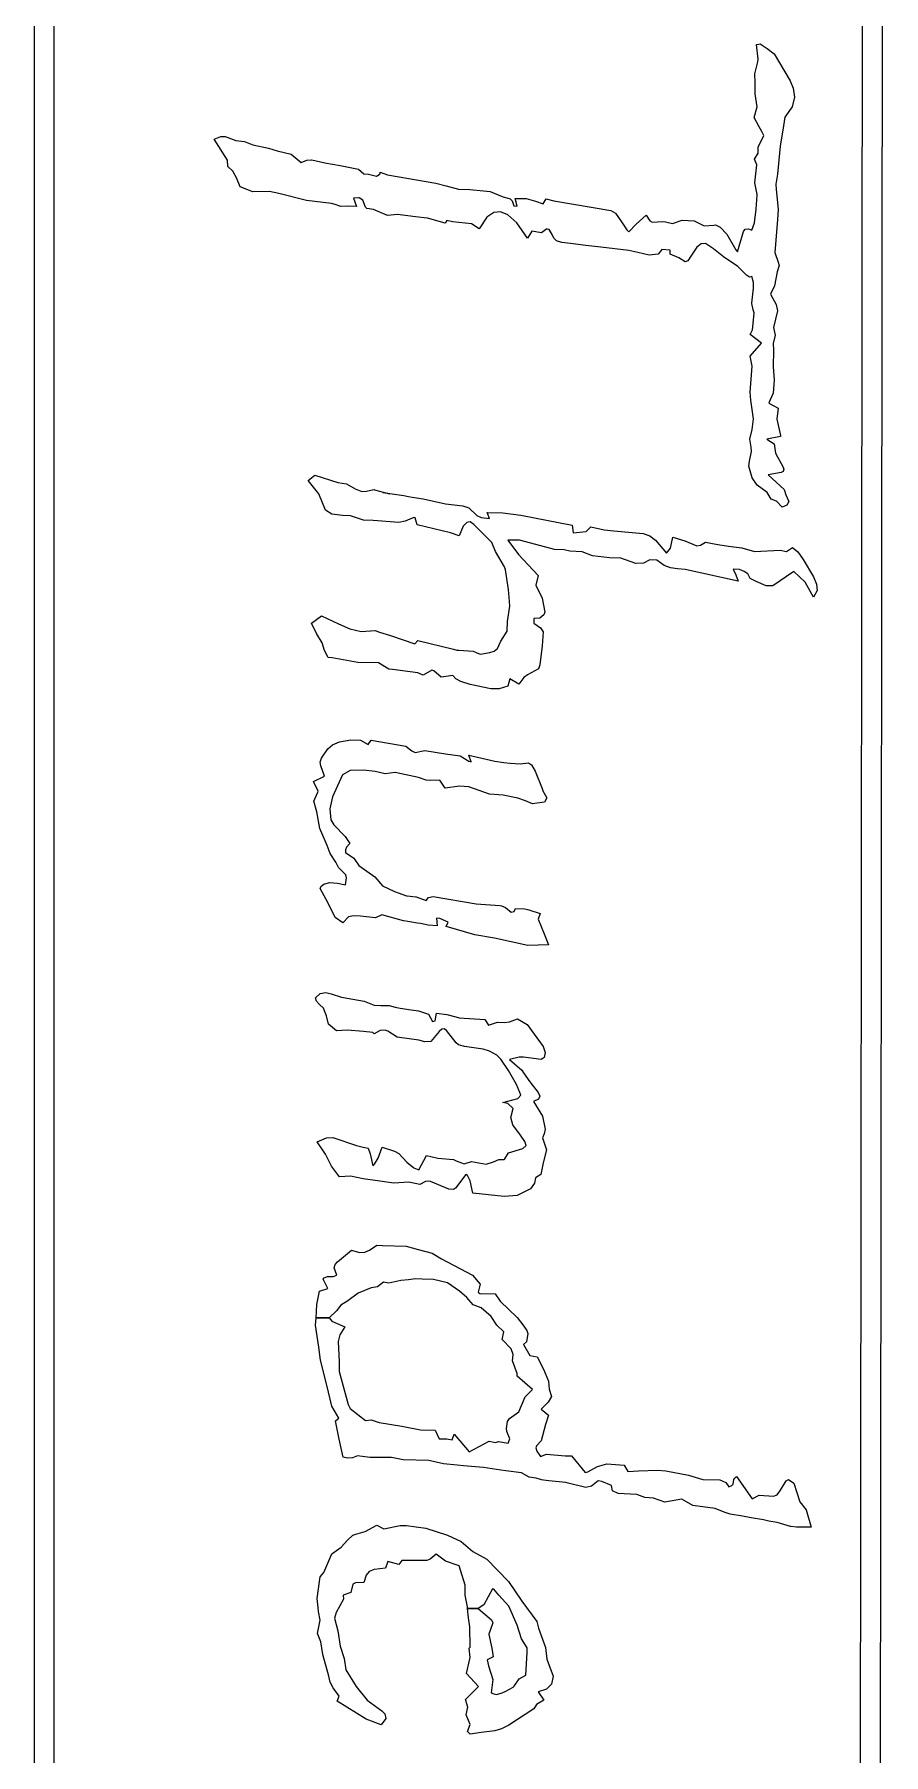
# Model space of a CAD drawing. Extents: x -28 to 34.6, y -6.7 to 48.3.
# Drawn here: x -14.02 to -9.72, y 32.82 to 41.53 of the extents above; entities that cross this region are included whole.
import ezdxf

# ---------------------------------------------------------------- set-up
doc = ezdxf.new("R2010")
doc.units = 0
doc.layers.add('BLACK', color=7, linetype='CONTINUOUS')

msp = doc.modelspace()

# ---------------------------------------------------------------- linework, layer by layer
at = {"layer": 'BLACK', "linetype": 'CONTINUOUS'}
for p, q in [((-9.715668, 48.241502), (-9.749238, 19.043125)), ((-9.816427, 48.017022), (-9.849703, 19.074798)), ((-14.01547, 31.44826), (-14.01547, 41.81826)), ((-13.91497, 31.549882), (-13.91497, 41.580402)), ((-10.358507, 41.481433), (-10.347626, 41.483191)), ((-10.350313, 41.406475), (-10.358507, 41.481433)), ((-10.347626, 41.483191), (-10.340641, 41.48495)), ((-10.340641, 41.48495), (-10.305446, 41.461319)), ((-10.367508, 41.332506), (-10.351656, 41.393505)), ((-10.351656, 41.393505), (-10.350313, 41.406475)), ((-10.305446, 41.461319), (-10.269444, 41.434831)), ((-10.269444, 41.434831), (-10.189113, 41.297884)), ((-10.365896, 41.288872), (-10.367508, 41.332506)), ((-10.189113, 41.297884), (-10.173226, 41.261176)), ((-10.365896, 41.230949), (-10.365896, 41.288872)), ((-10.356627, 41.165883), (-10.365896, 41.230949)), ((-10.167485, 41.214573), (-10.178723, 41.166544)), ((-10.173226, 41.261176), (-10.167485, 41.214573)), ((-10.370866, 41.111368), (-10.356627, 41.165883)), ((-10.178723, 41.166544), (-10.215711, 41.114226)), ((-10.345343, 41.065096), (-10.370866, 41.111368)), ((-10.332984, 41.040257), (-10.345343, 41.065096)), ((-10.322775, 41.020363), (-10.332984, 41.040257)), ((-10.223099, 41.069603), (-10.239622, 40.966618)), ((-10.215711, 41.114226), (-10.223099, 41.069603)), ((-13.106032, 41.002118), (-13.07236, 41.015047)), ((-13.038328, 40.896276), (-13.106032, 41.002118)), ((-13.07236, 41.015047), (-13.050149, 41.016187)), ((-13.050149, 41.016187), (-12.99561, 40.996073)), ((-12.99561, 40.996073), (-12.95222, 40.989918)), ((-12.95222, 40.989918), (-12.90977, 40.974201)), ((-12.90977, 40.974201), (-12.830379, 40.955956)), ((-12.830379, 40.955956), (-12.785512, 40.943427)), ((-10.350313, 40.962221), (-10.322775, 41.020363)), ((-10.350313, 40.933755), (-10.350313, 40.962221)), ((-10.239622, 40.966618), (-10.25319, 40.824725)), ((-13.035775, 40.863633), (-13.038328, 40.896276)), ((-13.010789, 40.840772), (-13.035775, 40.863633)), ((-12.785512, 40.943427), (-12.715121, 40.926501)), ((-12.715121, 40.926501), (-12.665418, 40.883636)), ((-12.665418, 40.883636), (-12.635841, 40.89617)), ((-12.635841, 40.89617), (-12.612759, 40.897265)), ((-12.612759, 40.897265), (-12.611147, 40.896935)), ((-12.611147, 40.896935), (-12.545189, 40.882097)), ((-12.545189, 40.882097), (-12.466873, 40.868798)), ((-12.466873, 40.868798), (-12.374182, 40.849454)), ((-10.369657, 40.900452), (-10.350313, 40.931447)), ((-10.358104, 40.872645), (-10.369657, 40.900452)), ((-10.367508, 40.78153), (-10.358104, 40.872645)), ((-10.350313, 40.931447), (-10.350313, 40.933755)), ((-12.992117, 40.80615), (-13.010789, 40.840772)), ((-12.973444, 40.759878), (-12.992117, 40.80615)), ((-12.374182, 40.849454), (-12.347181, 40.826923)), ((-12.347181, 40.826923), (-12.32421, 40.824065)), ((-12.32421, 40.824065), (-12.28391, 40.813954)), ((-12.28391, 40.813954), (-12.264835, 40.827033)), ((-12.264835, 40.827033), (-12.264835, 40.835716)), ((-12.264835, 40.835716), (-12.227625, 40.820878)), ((-12.227625, 40.820878), (-11.983406, 40.779332)), ((-11.983406, 40.779332), (-11.931285, 40.765594)), ((-10.356627, 40.722069), (-10.367508, 40.78153)), ((-10.25319, 40.824725), (-10.260981, 40.774386)), ((-12.908964, 40.736028), (-12.973444, 40.759878)), ((-12.824872, 40.737237), (-12.908964, 40.736028)), ((-12.777317, 40.726906), (-12.824872, 40.737237)), ((-12.638282, 40.691075), (-12.777317, 40.726906)), ((-12.510934, 40.675468), (-12.638282, 40.691075)), ((-12.372033, 40.704704), (-12.399303, 40.703385)), ((-12.399303, 40.703385), (-12.385332, 40.66041)), ((-12.371093, 40.704594), (-12.372033, 40.704704)), ((-12.351862, 40.69291), (-12.371093, 40.704594)), ((-12.338181, 40.657223), (-12.351862, 40.69291)), ((-11.931285, 40.765594), (-11.867342, 40.748777)), ((-11.867342, 40.748777), (-11.810922, 40.746469)), ((-11.810922, 40.746469), (-11.741606, 40.740754)), ((-11.741606, 40.740754), (-11.708022, 40.737347)), ((-11.708022, 40.737347), (-11.647304, 40.711408)), ((-11.647304, 40.711408), (-11.607272, 40.700637)), ((-11.607272, 40.700637), (-11.596887, 40.690568)), ((-11.596887, 40.690568), (-11.588062, 40.665246)), ((-11.57033, 40.662169), (-11.58054, 40.701297)), ((-11.58054, 40.701297), (-11.524791, 40.701297)), ((-11.524791, 40.701297), (-11.477372, 40.687228)), ((-11.439355, 40.675358), (-11.423772, 40.700088)), ((-11.423772, 40.700088), (-11.384816, 40.689646)), ((-11.384816, 40.689646), (-11.096402, 40.640517)), ((-10.361194, 40.64832), (-10.356627, 40.718552)), ((-10.356627, 40.718552), (-10.356627, 40.722069)), ((-10.260981, 40.774386), (-10.260981, 40.773287)), ((-10.260981, 40.773287), (-10.259369, 40.748118)), ((-10.259369, 40.748118), (-10.2501, 40.646452)), ((-12.492127, 40.671072), (-12.510934, 40.675468)), ((-12.46432, 40.661509), (-12.492127, 40.671072)), ((-12.43114, 40.663268), (-12.46432, 40.661509)), ((-12.385332, 40.66041), (-12.43114, 40.663268)), ((-12.332002, 40.650958), (-12.338181, 40.657223)), ((-12.29909, 40.646672), (-12.332002, 40.650958)), ((-12.226953, 40.616117), (-12.29909, 40.646672)), ((-12.176712, 40.619854), (-12.226953, 40.616117)), ((-12.085365, 40.607874), (-12.176712, 40.619854)), ((-12.026796, 40.601389), (-12.085365, 40.607874)), ((-12.025453, 40.601279), (-12.026796, 40.601389)), ((-11.935315, 40.577099), (-12.025453, 40.601279)), ((-11.724207, 40.606343), (-11.763233, 40.548083)), ((-11.689451, 40.630393), (-11.724207, 40.606343)), ((-11.655901, 40.633483), (-11.689451, 40.630393)), ((-11.618454, 40.618484), (-11.655901, 40.633483)), ((-11.573505, 40.579015), (-11.618454, 40.618484)), ((-11.588062, 40.665246), (-11.57033, 40.662169)), ((-11.477372, 40.687228), (-11.439355, 40.675358)), ((-11.096402, 40.640517), (-11.072388, 40.627345)), ((-11.072388, 40.627345), (-11.042399, 40.584133)), ((-10.96865, 40.571933), (-10.91841, 40.616447)), ((-10.91841, 40.616447), (-10.899161, 40.588194)), ((-10.369497, 40.577512), (-10.361194, 40.64832)), ((-10.2501, 40.646452), (-10.25319, 40.595014)), ((-11.927658, 40.589409), (-11.935315, 40.577099)), ((-11.899313, 40.583584), (-11.927658, 40.589409)), ((-11.867208, 40.579297), (-11.899313, 40.583584)), ((-11.801518, 40.573033), (-11.867208, 40.579297)), ((-11.763233, 40.548083), (-11.801518, 40.573033)), ((-11.518209, 40.501152), (-11.573505, 40.579015)), ((-11.496313, 40.535444), (-11.518209, 40.501152)), ((-11.447684, 40.52709), (-11.496313, 40.535444)), ((-11.420817, 40.548633), (-11.447684, 40.52709)), ((-11.418399, 40.546215), (-11.420817, 40.548633)), ((-11.409533, 40.544676), (-11.418399, 40.546215)), ((-11.39301, 40.519836), (-11.409533, 40.544676)), ((-11.385084, 40.500712), (-11.39301, 40.519836)), ((-11.042399, 40.584133), (-11.015848, 40.542021)), ((-11.015848, 40.542021), (-11.00492, 40.533465)), ((-11.00492, 40.533465), (-10.96865, 40.571933)), ((-10.899161, 40.588194), (-10.887513, 40.580946)), ((-10.887513, 40.580946), (-10.833376, 40.584793)), ((-10.833376, 40.584793), (-10.819809, 40.583914)), ((-10.819809, 40.583914), (-10.783942, 40.57556)), ((-10.783942, 40.57556), (-10.735534, 40.591063)), ((-10.735534, 40.591063), (-10.674191, 40.589079)), ((-10.674191, 40.589079), (-10.624085, 40.562811)), ((-10.624085, 40.562811), (-10.575053, 40.567317)), ((-10.575053, 40.567317), (-10.566724, 40.568526)), ((-10.566724, 40.568526), (-10.542884, 40.556514)), ((-10.542884, 40.556514), (-10.509787, 40.520357)), ((-10.509787, 40.520357), (-10.463556, 40.44224)), ((-10.454824, 40.431579), (-10.425271, 40.534784)), ((-10.425271, 40.534784), (-10.417027, 40.5459)), ((-10.417027, 40.5459), (-10.399076, 40.547204)), ((-10.399076, 40.547204), (-10.383359, 40.540939)), ((-10.383359, 40.540939), (-10.369497, 40.577512)), ((-10.25319, 40.595014), (-10.265683, 40.428502)), ((-11.371972, 40.487251), (-11.385084, 40.500712)), ((-11.344784, 40.478291), (-11.371972, 40.487251)), ((-11.300723, 40.473235), (-11.344784, 40.478291)), ((-11.222809, 40.463563), (-11.300723, 40.473235)), ((-11.147448, 40.45444), (-11.222809, 40.463563)), ((-11.005055, 40.438613), (-11.147448, 40.45444)), ((-10.960456, 40.428722), (-11.005055, 40.438613)), ((-10.902961, 40.414104), (-10.960456, 40.428722)), ((-10.838212, 40.443889), (-10.857019, 40.419269)), ((-10.796569, 40.439053), (-10.838212, 40.443889)), ((-10.796569, 40.419269), (-10.796569, 40.439053)), ((-10.661506, 40.454879), (-10.68749, 40.413994)), ((-10.638818, 40.471533), (-10.661506, 40.454879)), ((-10.617368, 40.473784), (-10.638818, 40.471533)), ((-10.577471, 40.447076), (-10.617368, 40.473784)), ((-10.525887, 40.40674), (-10.577471, 40.447076)), ((-10.463556, 40.44224), (-10.454824, 40.431579)), ((-10.265683, 40.428502), (-10.248891, 40.379153)), ((-10.857019, 40.419269), (-10.902961, 40.414104)), ((-10.753045, 40.401024), (-10.796569, 40.419269)), ((-10.720939, 40.380691), (-10.753045, 40.401024)), ((-10.707515, 40.385172), (-10.720939, 40.380691)), ((-10.68749, 40.413994), (-10.707515, 40.385172)), ((-10.453078, 40.35772), (-10.525887, 40.40674)), ((-10.409358, 40.312628), (-10.453078, 40.35772)), ((-10.244189, 40.361567), (-10.254802, 40.330353)), ((-10.248891, 40.379153), (-10.244189, 40.361567)), ((-10.394777, 40.303535), (-10.409358, 40.312628)), ((-10.382016, 40.307052), (-10.394777, 40.303535)), ((-10.373687, 40.276277), (-10.382016, 40.307052)), ((-10.375165, 40.248141), (-10.373687, 40.276277)), ((-10.267429, 40.259681), (-10.28852, 40.216707)), ((-10.254802, 40.330353), (-10.267429, 40.259681)), ((-10.382956, 40.170874), (-10.375165, 40.248141)), ((-10.382956, 40.169665), (-10.382956, 40.170874)), ((-10.376642, 40.137462), (-10.382956, 40.169665)), ((-10.28852, 40.216707), (-10.260414, 40.165134)), ((-10.260414, 40.165134), (-10.25319, 40.133395)), ((-10.376777, 40.067889), (-10.370597, 40.122624)), ((-10.370597, 40.122624), (-10.376642, 40.137462)), ((-10.25319, 40.133395), (-10.273205, 40.048985)), ((-10.391553, 40.012605), (-10.379866, 40.036345)), ((-10.334596, 39.968312), (-10.391553, 40.012605)), ((-10.379866, 40.036345), (-10.376777, 40.067889)), ((-10.263936, 40.008868), (-10.274952, 39.967652)), ((-10.273205, 40.048985), (-10.263936, 40.008868)), ((-10.391016, 39.902476), (-10.334596, 39.968312)), ((-10.274952, 39.967652), (-10.27334, 39.93358)), ((-10.27334, 39.93358), (-10.274952, 39.84862)), ((-10.381478, 39.852797), (-10.391016, 39.902476)), ((-10.390747, 39.721236), (-10.381478, 39.852797)), ((-10.274952, 39.84862), (-10.27025, 39.782785)), ((-10.271862, 39.760034), (-10.27522, 39.714971)), ((-10.27025, 39.782785), (-10.271862, 39.760034)), ((-10.387658, 39.67936), (-10.390747, 39.721236)), ((-10.373687, 39.585827), (-10.387658, 39.67936)), ((-10.27522, 39.714971), (-10.296311, 39.66738)), ((-10.296311, 39.66738), (-10.293087, 39.662544)), ((-10.293087, 39.662544), (-10.249831, 39.639133)), ((-10.381344, 39.531532), (-10.373687, 39.585827)), ((-10.249831, 39.639133), (-10.256279, 39.583409)), ((-10.256279, 39.583409), (-10.238144, 39.500977)), ((-10.392225, 39.482073), (-10.381344, 39.531532)), ((-10.386046, 39.442066), (-10.392225, 39.482073)), ((-10.238144, 39.495702), (-10.30652, 39.482513)), ((-10.30652, 39.482513), (-10.269175, 39.459212)), ((-10.238144, 39.500977), (-10.238144, 39.495702)), ((-10.39518, 39.371394), (-10.384568, 39.419425)), ((-10.384568, 39.419425), (-10.386046, 39.442066)), ((-10.269175, 39.459212), (-10.262459, 39.410962)), ((-10.262459, 39.410962), (-10.223502, 39.34084)), ((-12.629819, 39.273685), (-12.595027, 39.299624)), ((-12.595027, 39.299624), (-12.479097, 39.263024)), ((-10.39827, 39.345895), (-10.39518, 39.371394)), ((-10.381075, 39.286215), (-10.39827, 39.345895)), ((-10.23398, 39.314242), (-10.30061, 39.301822)), ((-10.30061, 39.301822), (-10.218935, 39.228292)), ((-10.223754, 39.3194), (-10.23398, 39.314242)), ((-10.220144, 39.330288), (-10.223754, 39.3194)), ((-10.223502, 39.34084), (-10.220144, 39.330288)), ((-12.575414, 39.205541), (-12.629819, 39.273685)), ((-12.479097, 39.263024), (-12.435707, 39.25555)), ((-12.435707, 39.25555), (-12.391646, 39.23104)), ((-12.391646, 39.23104), (-12.356988, 39.216862)), ((-12.356988, 39.216862), (-12.335091, 39.21862)), ((-12.335091, 39.21862), (-12.295194, 39.226864)), ((-12.295194, 39.226864), (-12.293448, 39.226644)), ((-12.293448, 39.226644), (-12.217281, 39.206421)), ((-12.217281, 39.206421), (-12.250596, 39.212136)), ((-12.250596, 39.212136), (-12.145412, 39.197738)), ((-10.355283, 39.249835), (-10.381075, 39.286215)), ((-10.305446, 39.212466), (-10.355283, 39.249835)), ((-10.284087, 39.178613), (-10.305446, 39.212466)), ((-10.218935, 39.228292), (-10.211143, 39.199936)), ((-12.54089, 39.12245), (-12.575414, 39.205541)), ((-12.508919, 39.103326), (-12.54089, 39.12245)), ((-12.145412, 39.197738), (-12.120829, 39.192462)), ((-12.120829, 39.192462), (-12.103232, 39.188395)), ((-12.103232, 39.188395), (-12.046946, 39.181031)), ((-12.046946, 39.181031), (-11.933568, 39.155752)), ((-11.933568, 39.155752), (-11.84558, 39.144542)), ((-11.84558, 39.144542), (-11.816295, 39.13454)), ((-11.816295, 39.13454), (-11.775189, 39.095412)), ((-10.25722, 39.169051), (-10.284087, 39.178613)), ((-10.229144, 39.138167), (-10.25722, 39.169051)), ((-10.205892, 39.14802), (-10.229144, 39.138167)), ((-10.211143, 39.199936), (-10.195964, 39.166853)), ((-10.195964, 39.166853), (-10.205892, 39.14802)), ((-12.481784, 39.099809), (-12.508919, 39.103326)), ((-12.455992, 39.095522), (-12.481784, 39.099809)), ((-12.415692, 39.094643), (-12.455992, 39.095522)), ((-12.349465, 39.072441), (-12.415692, 39.094643)), ((-12.300971, 39.070353), (-12.349465, 39.072441)), ((-12.170667, 39.060351), (-12.300971, 39.070353)), ((-12.137594, 39.066927), (-12.170667, 39.060351)), ((-12.09356, 39.08563), (-12.137594, 39.066927)), ((-12.087515, 39.084641), (-12.09356, 39.08563)), ((-12.077574, 39.048151), (-12.087515, 39.084641)), ((-11.909388, 39.007375), (-12.077574, 39.048151)), ((-11.8445, 39.042014), (-11.863984, 38.992977)), ((-11.826599, 39.060812), (-11.8445, 39.042014)), ((-11.809444, 39.063758), (-11.826599, 39.060812)), ((-11.791294, 39.050117), (-11.809444, 39.063758)), ((-11.699962, 38.958685), (-11.791294, 39.050117)), ((-11.775189, 39.095412), (-11.753561, 39.08541)), ((-11.753561, 39.08541), (-11.711784, 39.081124)), ((-11.711784, 39.081124), (-11.722262, 39.111349)), ((-11.722262, 39.111349), (-11.643503, 39.109487)), ((-11.643503, 39.109487), (-11.552464, 39.09816)), ((-11.552464, 39.09816), (-11.293066, 39.047821)), ((-11.293066, 39.047821), (-11.287424, 39.007924)), ((-11.222406, 39.015068), (-11.197823, 39.039248)), ((-11.197823, 39.039248), (-11.130791, 39.022872)), ((-11.863984, 38.992977), (-11.909388, 39.007375)), ((-11.681559, 38.913732), (-11.699962, 38.958685)), ((-11.558778, 38.970665), (-11.618019, 38.970885)), ((-11.618019, 38.970885), (-11.564216, 38.899138)), ((-11.400936, 38.929339), (-11.558778, 38.970665)), ((-11.287424, 39.007924), (-11.222406, 39.015068)), ((-11.130791, 39.022872), (-11.081894, 39.018036)), ((-11.081894, 39.018036), (-10.93238, 39.004627)), ((-10.93238, 39.004627), (-10.898565, 38.993037)), ((-10.898565, 38.993037), (-10.871124, 38.970335)), ((-10.871124, 38.970335), (-10.815107, 38.905489)), ((-10.794747, 38.930315), (-10.782464, 38.986382)), ((-10.782464, 38.986382), (-10.721342, 38.967698)), ((-10.721342, 38.967698), (-10.661832, 38.943078)), ((-10.661832, 38.943078), (-10.642486, 38.945236)), ((-10.642486, 38.945236), (-10.617771, 38.960883)), ((-10.617771, 38.960883), (-10.555172, 38.948903)), ((-10.555172, 38.948903), (-10.501304, 38.941099)), ((-11.635348, 38.836136), (-11.681559, 38.913732)), ((-11.564216, 38.899138), (-11.464073, 38.792722)), ((-11.381995, 38.923624), (-11.400936, 38.929339)), ((-11.333769, 38.922635), (-11.381995, 38.923624)), ((-11.303813, 38.915051), (-11.333769, 38.922635)), ((-11.241079, 38.912743), (-11.303813, 38.915051)), ((-11.189763, 38.890981), (-11.241079, 38.912743)), ((-11.103521, 38.882298), (-11.189763, 38.890981)), ((-11.045623, 38.87944), (-11.103521, 38.882298)), ((-10.970397, 38.853612), (-11.045623, 38.87944)), ((-10.899334, 38.871527), (-10.931037, 38.85515)), ((-10.863467, 38.870318), (-10.899334, 38.871527)), ((-10.826006, 38.842363), (-10.863467, 38.870318)), ((-10.815241, 38.90439), (-10.794747, 38.930315)), ((-10.815107, 38.905489), (-10.815241, 38.90439)), ((-10.501304, 38.941099), (-10.433465, 38.931867)), ((-10.433465, 38.931867), (-10.369254, 38.913842)), ((-10.369254, 38.913842), (-10.239756, 38.920546)), ((-10.239756, 38.920546), (-10.206845, 38.913842)), ((-10.206845, 38.913842), (-10.176082, 38.933406)), ((-10.176082, 38.933406), (-10.149713, 38.91145)), ((-10.149713, 38.91145), (-10.122349, 38.872736)), ((-10.122349, 38.872736), (-10.071302, 38.784589)), ((-11.630781, 38.820199), (-11.635348, 38.836136)), ((-11.614123, 38.720621), (-11.630781, 38.820199)), ((-11.464073, 38.792722), (-11.476163, 38.743812)), ((-10.931037, 38.85515), (-10.970397, 38.853612)), ((-10.794554, 38.83097), (-10.826006, 38.842363)), ((-10.759493, 38.826134), (-10.794554, 38.83097)), ((-10.720805, 38.822068), (-10.759493, 38.826134)), ((-10.451466, 38.763816), (-10.720805, 38.822068)), ((-10.44569, 38.822068), (-10.476721, 38.823606)), ((-10.476721, 38.823606), (-10.46369, 38.796129)), ((-10.46369, 38.796129), (-10.451466, 38.763816)), ((-10.421778, 38.812286), (-10.44569, 38.822068)), ((-10.403778, 38.800635), (-10.421778, 38.812286)), ((-10.391285, 38.777554), (-10.403778, 38.800635)), ((-10.361597, 38.761178), (-10.391285, 38.777554)), ((-10.17044, 38.812506), (-10.276967, 38.740515)), ((-10.112946, 38.75887), (-10.17044, 38.812506)), ((-10.071302, 38.784589), (-10.056122, 38.748342)), ((-11.60969, 38.660721), (-11.614123, 38.720621)), ((-11.476163, 38.743812), (-11.444729, 38.677097)), ((-10.31055, 38.738976), (-10.361597, 38.761178)), ((-10.276967, 38.740515), (-10.31055, 38.738976)), ((-10.070227, 38.682153), (-10.112946, 38.75887)), ((-10.051421, 38.716115), (-10.070227, 38.682153)), ((-10.056122, 38.748342), (-10.051421, 38.716115)), ((-11.620168, 38.559494), (-11.608212, 38.636651)), ((-11.608212, 38.636651), (-11.60969, 38.660721)), ((-11.444729, 38.677097), (-11.431026, 38.606755)), ((-11.431026, 38.606755), (-11.436434, 38.592748)), ((-12.613162, 38.550922), (-12.561846, 38.588401)), ((-12.587907, 38.499044), (-12.613162, 38.550922)), ((-12.561846, 38.588401), (-12.475604, 38.547844)), ((-12.475604, 38.547844), (-12.417509, 38.522527)), ((-12.417509, 38.522527), (-12.36048, 38.507837)), ((-12.36048, 38.507837), (-12.289687, 38.512783)), ((-12.289687, 38.512783), (-12.268865, 38.505639)), ((-11.654423, 38.459477), (-11.621511, 38.509925)), ((-11.621511, 38.509925), (-11.620168, 38.559494)), ((-11.456416, 38.575871), (-11.486909, 38.574552)), ((-11.486909, 38.574552), (-11.486909, 38.550372)), ((-11.486909, 38.550372), (-11.45252, 38.526412)), ((-11.436434, 38.592748), (-11.456416, 38.575871)), ((-11.45252, 38.526412), (-11.438549, 38.506738)), ((-12.557816, 38.451783), (-12.587907, 38.499044)), ((-12.547175, 38.412666), (-12.557816, 38.451783)), ((-12.268865, 38.505639), (-12.212714, 38.488823)), ((-12.212714, 38.488823), (-12.089664, 38.445299)), ((-12.089664, 38.445299), (-12.074753, 38.462994)), ((-12.074753, 38.462994), (-11.894209, 38.418921)), ((-11.687136, 38.40948), (-11.670275, 38.422438)), ((-11.670275, 38.422438), (-11.654423, 38.459477)), ((-11.444594, 38.435627), (-11.455984, 38.340019)), ((-11.438549, 38.506738), (-11.444594, 38.435627)), ((-12.527726, 38.377595), (-12.547175, 38.412666)), ((-12.507979, 38.375396), (-12.527726, 38.377595)), ((-12.377675, 38.350997), (-12.507979, 38.375396)), ((-12.273835, 38.349018), (-12.377675, 38.350997)), ((-12.220371, 38.318024), (-12.273835, 38.349018)), ((-11.894209, 38.418921), (-11.876477, 38.414744)), ((-11.876477, 38.414744), (-11.866402, 38.413095)), ((-11.866402, 38.413095), (-11.793861, 38.409029)), ((-11.793861, 38.409029), (-11.778816, 38.401555)), ((-11.778816, 38.401555), (-11.759203, 38.393641)), ((-11.759203, 38.393641), (-11.757726, 38.393312)), ((-11.757726, 38.393312), (-11.710172, 38.401775)), ((-11.710172, 38.401775), (-11.687136, 38.40948)), ((-11.455984, 38.340019), (-11.462461, 38.319672)), ((-12.202638, 38.316375), (-12.220371, 38.318024)), ((-12.112098, 38.304395), (-12.202638, 38.316375)), ((-12.074619, 38.299449), (-12.112098, 38.304395)), ((-12.046274, 38.288019), (-12.074619, 38.299449)), ((-12.003959, 38.313298), (-12.046274, 38.288019)), ((-11.993347, 38.308681), (-12.003959, 38.313298)), ((-11.956002, 38.277577), (-11.993347, 38.308681)), ((-11.897433, 38.285491), (-11.956002, 38.277577)), ((-11.880775, 38.269444), (-11.897433, 38.285491)), ((-11.856546, 38.254856), (-11.880775, 38.269444)), ((-11.80931, 38.239878), (-11.856546, 38.254856)), ((-11.608078, 38.268345), (-11.618153, 38.231195)), ((-11.562002, 38.242296), (-11.608078, 38.268345)), ((-11.537632, 38.275077), (-11.562002, 38.242296)), ((-11.519015, 38.288898), (-11.537632, 38.275077)), ((-11.462461, 38.319672), (-11.519015, 38.288898)), ((-11.704798, 38.218556), (-11.80931, 38.239878)), ((-11.662945, 38.217961), (-11.704798, 38.218556)), ((-11.618153, 38.231195), (-11.662945, 38.217961)), ((-12.561618, 37.866933), (-12.528935, 37.914657)), ((-12.528935, 37.914657), (-12.505833, 37.934615)), ((-12.505833, 37.934615), (-12.471171, 37.949938)), ((-12.471171, 37.949938), (-12.413951, 37.959852)), ((-12.413951, 37.959852), (-12.365048, 37.957521)), ((-12.365048, 37.957521), (-12.325016, 37.936089)), ((-12.325016, 37.936089), (-12.311046, 37.958071)), ((-12.311046, 37.958071), (-12.135203, 37.928176)), ((-12.135203, 37.928176), (-12.105143, 37.903594)), ((-12.105143, 37.903594), (-12.086843, 37.895862)), ((-12.086843, 37.895862), (-12.038349, 37.905754)), ((-12.038349, 37.905754), (-11.933703, 37.888059)), ((-12.568697, 37.845963), (-12.561618, 37.866933)), ((-12.565608, 37.827828), (-12.568697, 37.845963)), ((-12.546129, 37.775841), (-12.565608, 37.827828)), ((-11.933703, 37.888059), (-11.859819, 37.878936)), ((-11.859819, 37.878936), (-11.816429, 37.851019)), ((-11.816429, 37.851019), (-11.803802, 37.848931)), ((-11.803802, 37.848931), (-11.816161, 37.881794)), ((-11.816161, 37.881794), (-11.683977, 37.851349)), ((-11.683977, 37.851349), (-11.639244, 37.844974)), ((-11.639244, 37.844974), (-11.606063, 37.841787)), ((-11.606063, 37.841787), (-11.556494, 37.83783)), ((-11.556494, 37.83783), (-11.513104, 37.844095)), ((-11.513104, 37.844095), (-11.497957, 37.832834)), ((-11.497957, 37.832834), (-11.48073, 37.800681)), ((-12.601475, 37.748144), (-12.546532, 37.775182)), ((-12.579175, 37.699894), (-12.601475, 37.748144)), ((-12.546532, 37.775182), (-12.546129, 37.775841)), ((-12.454917, 37.782546), (-12.505426, 37.670878)), ((-12.416533, 37.803926), (-12.454917, 37.782546)), ((-12.348928, 37.805737), (-12.416533, 37.803926)), ((-12.290627, 37.799472), (-12.348928, 37.805737)), ((-12.239983, 37.787162), (-12.290627, 37.799472)), ((-12.187996, 37.794086), (-12.239983, 37.787162)), ((-12.071395, 37.768258), (-12.187996, 37.794086)), ((-12.031363, 37.755398), (-12.071395, 37.768258)), ((-12.01081, 37.754409), (-12.031363, 37.755398)), ((-11.962181, 37.755178), (-12.01081, 37.754409)), ((-11.936255, 37.714292), (-11.962181, 37.755178)), ((-11.48073, 37.800681), (-11.444863, 37.712753)), ((-12.600266, 37.649336), (-12.580519, 37.694289)), ((-12.58522, 37.59581), (-12.600266, 37.649336)), ((-12.580519, 37.694289), (-12.579175, 37.699894)), ((-12.505426, 37.670878), (-12.520203, 37.610758)), ((-11.863688, 37.724397), (-11.936255, 37.714292)), ((-11.815892, 37.722425), (-11.863688, 37.724397)), ((-11.710575, 37.683847), (-11.815892, 37.722425)), ((-11.642602, 37.679561), (-11.710575, 37.683847)), ((-11.568448, 37.664096), (-11.642602, 37.679561)), ((-11.528821, 37.650655), (-11.568448, 37.664096)), ((-11.493089, 37.634938), (-11.528821, 37.650655)), ((-11.432907, 37.64395), (-11.493089, 37.634938)), ((-11.444863, 37.712753), (-11.44043, 37.701433)), ((-11.44043, 37.701433), (-11.420548, 37.666591)), ((-11.420548, 37.666591), (-11.432907, 37.64395)), ((-12.570374, 37.510499), (-12.58522, 37.59581)), ((-12.520203, 37.610758), (-12.513944, 37.555261)), ((-12.513944, 37.555261), (-12.500187, 37.529974)), ((-12.533905, 37.425121), (-12.570374, 37.510499)), ((-12.500187, 37.529974), (-12.441752, 37.470843)), ((-12.441752, 37.470843), (-12.418916, 37.433914)), ((-12.517382, 37.384894), (-12.533905, 37.425121)), ((-12.488769, 37.340271), (-12.517382, 37.384894)), ((-12.436033, 37.41615), (-12.440678, 37.40237)), ((-12.440678, 37.40237), (-12.439469, 37.388521)), ((-12.439469, 37.388521), (-12.398362, 37.361154)), ((-12.418916, 37.433914), (-12.436033, 37.41615)), ((-12.475067, 37.313563), (-12.488769, 37.340271)), ((-12.4392, 37.276633), (-12.475067, 37.313563)), ((-12.398362, 37.361154), (-12.372436, 37.322905)), ((-12.372436, 37.322905), (-12.29197, 37.265093)), ((-12.568697, 37.206072), (-12.56433, 37.218548)), ((-12.52786, 37.131773), (-12.568697, 37.206072)), ((-12.56433, 37.218548), (-12.550025, 37.229372)), ((-12.550025, 37.229372), (-12.520796, 37.236377)), ((-12.520796, 37.236377), (-12.481112, 37.234098)), ((-12.481112, 37.234098), (-12.440006, 37.226075)), ((-12.440006, 37.226075), (-12.43517, 37.260477)), ((-12.43517, 37.260477), (-12.4392, 37.276633)), ((-12.29197, 37.265093), (-12.252208, 37.221129)), ((-12.252208, 37.221129), (-12.192966, 37.192113)), ((-12.492933, 37.060442), (-12.52786, 37.131773)), ((-12.192966, 37.192113), (-12.131173, 37.169692)), ((-12.131173, 37.169692), (-12.128486, 37.169362)), ((-12.128486, 37.169362), (-12.084828, 37.164306)), ((-12.084828, 37.164306), (-12.081738, 37.163757)), ((-12.081738, 37.163757), (-12.031901, 37.146281)), ((-12.031901, 37.146281), (-12.019542, 37.161778)), ((-12.019542, 37.161778), (-11.995899, 37.166065)), ((-11.995899, 37.166065), (-11.777876, 37.128915)), ((-11.777876, 37.128915), (-11.658722, 37.120562)), ((-11.658722, 37.120562), (-11.650796, 37.119243)), ((-11.650796, 37.119243), (-11.630388, 37.111001)), ((-12.453171, 37.032305), (-12.492933, 37.060442)), ((-12.424423, 37.06286), (-12.453171, 37.032305)), ((-12.39964, 37.067922), (-12.424423, 37.06286)), ((-12.363973, 37.066157), (-12.39964, 37.067922)), ((-12.287537, 37.058244), (-12.363973, 37.066157)), ((-12.256103, 37.072752), (-12.287537, 37.058244)), ((-12.146487, 37.043736), (-12.256103, 37.072752)), ((-12.123919, 37.039889), (-12.146487, 37.043736)), ((-12.075828, 37.031755), (-12.123919, 37.039889)), ((-12.060917, 37.029228), (-12.075828, 37.031755)), ((-12.021826, 37.021204), (-12.060917, 37.029228)), ((-11.963256, 37.054727), (-11.980182, 37.056815)), ((-11.980182, 37.056815), (-11.975749, 37.017907)), ((-11.919598, 37.036372), (-11.963256, 37.054727)), ((-11.930344, 37.01384), (-11.919598, 37.036372)), ((-11.630388, 37.111001), (-11.601764, 37.08726)), ((-11.601764, 37.08726), (-11.586719, 37.091106)), ((-11.586719, 37.091106), (-11.579062, 37.105834)), ((-11.579062, 37.105834), (-11.532448, 37.103966)), ((-11.532448, 37.103966), (-11.512298, 37.098251)), ((-11.512298, 37.098251), (-11.454401, 37.080665)), ((-11.454401, 37.080665), (-11.464744, 37.052309)), ((-11.464744, 37.052309), (-11.433579, 36.97735)), ((-11.975749, 37.017907), (-12.021826, 37.021204)), ((-11.784861, 36.972514), (-11.930344, 37.01384)), ((-11.685589, 36.955698), (-11.784861, 36.972514)), ((-11.516463, 36.918549), (-11.685589, 36.955698)), ((-11.433579, 36.97735), (-11.412757, 36.921626)), ((-11.412757, 36.921626), (-11.516463, 36.918549)), ((-12.568832, 36.67444), (-12.540084, 36.680266)), ((-12.540084, 36.680266), (-12.512412, 36.673012)), ((-12.591668, 36.653558), (-12.568832, 36.67444)), ((-12.586833, 36.635513), (-12.591668, 36.653558)), ((-12.571921, 36.620035), (-12.586833, 36.635513)), ((-12.552309, 36.600471), (-12.571921, 36.620035)), ((-12.54304, 36.578929), (-12.552309, 36.600471)), ((-12.512412, 36.673012), (-12.460693, 36.655976)), ((-12.460693, 36.655976), (-12.346241, 36.635313)), ((-12.346241, 36.635313), (-12.295866, 36.615969)), ((-12.295866, 36.615969), (-12.261208, 36.61476)), ((-12.261208, 36.61476), (-12.219699, 36.61377)), ((-12.219699, 36.61377), (-12.189205, 36.606297)), ((-12.189205, 36.606297), (-12.164085, 36.600801)), ((-12.164085, 36.600801), (-12.10753, 36.592338)), ((-12.53592, 36.562113), (-12.54304, 36.578929)), ((-12.526651, 36.519688), (-12.53592, 36.562113)), ((-12.485814, 36.486715), (-12.526651, 36.519688)), ((-12.10753, 36.592338), (-12.07126, 36.587392)), ((-12.07126, 36.587392), (-12.019408, 36.569697)), ((-12.019408, 36.569697), (-12.000466, 36.533757)), ((-12.000466, 36.533757), (-11.98569, 36.537384)), ((-11.98569, 36.537384), (-11.978704, 36.576181)), ((-11.978704, 36.576181), (-11.927523, 36.568927)), ((-11.927523, 36.568927), (-11.88185, 36.556398)), ((-11.88185, 36.556398), (-11.864655, 36.552221)), ((-11.864655, 36.552221), (-11.735561, 36.543758)), ((-11.735561, 36.543758), (-11.716888, 36.514083)), ((-11.716888, 36.514083), (-11.670678, 36.52958)), ((-11.670678, 36.52958), (-11.634408, 36.528701)), ((-11.634408, 36.528701), (-11.610194, 36.530975)), ((-11.610194, 36.530975), (-11.569256, 36.546836)), ((-11.569256, 36.546836), (-11.521235, 36.518637)), ((-11.521235, 36.518637), (-11.484357, 36.46946)), ((-12.432077, 36.489118), (-12.485814, 36.486715)), ((-12.348525, 36.482869), (-12.432077, 36.489118)), ((-12.301777, 36.477483), (-12.348525, 36.482869)), ((-12.295597, 36.471438), (-12.301777, 36.477483)), ((-12.264026, 36.486926), (-12.295597, 36.471438)), ((-12.23958, 36.488584), (-12.264026, 36.486926)), ((-12.225341, 36.484187), (-12.23958, 36.488584)), ((-12.178727, 36.454072), (-12.225341, 36.484187)), ((-12.069245, 36.437916), (-12.178727, 36.454072)), ((-12.039289, 36.430552), (-12.069245, 36.437916)), ((-12.007855, 36.4322), (-12.039289, 36.430552)), ((-11.966614, 36.481769), (-12.007855, 36.4322)), ((-11.952468, 36.494774), (-11.966614, 36.481769)), ((-11.941494, 36.496827), (-11.952468, 36.494774)), ((-11.929404, 36.487375), (-11.941494, 36.496827)), ((-11.880507, 36.424946), (-11.929404, 36.487375)), ((-11.868552, 36.415311), (-11.880507, 36.424946)), ((-11.484357, 36.46946), (-11.438822, 36.407309)), ((-11.843699, 36.40802), (-11.868552, 36.415311)), ((-11.842356, 36.407691), (-11.843699, 36.40802)), ((-11.837654, 36.406921), (-11.842356, 36.407691)), ((-11.742815, 36.393183), (-11.837654, 36.406921)), ((-11.710669, 36.383426), (-11.742815, 36.393183)), ((-11.674842, 36.362957), (-11.710669, 36.383426)), ((-11.654469, 36.342906), (-11.674842, 36.362957)), ((-11.615063, 36.285032), (-11.654469, 36.342906)), ((-11.561725, 36.351932), (-11.610496, 36.340536)), ((-11.610496, 36.340536), (-11.547736, 36.286224)), ((-11.538359, 36.352516), (-11.561725, 36.351932)), ((-11.449162, 36.341415), (-11.538359, 36.352516)), ((-11.43452, 36.351241), (-11.449162, 36.341415)), ((-11.438822, 36.407309), (-11.428474, 36.376586)), ((-11.428474, 36.376586), (-11.43452, 36.351241)), ((-11.574898, 36.21403), (-11.615063, 36.285032)), ((-11.547736, 36.286224), (-11.539165, 36.273381)), ((-11.539165, 36.273381), (-11.506925, 36.22689)), ((-11.558106, 36.173364), (-11.574898, 36.21403)), ((-11.567828, 36.143339), (-11.552464, 36.160505)), ((-11.552464, 36.160505), (-11.558106, 36.173364)), ((-11.506925, 36.22689), (-11.464856, 36.173584)), ((-11.464856, 36.173584), (-11.456819, 36.155229)), ((-11.64408, 36.122806), (-11.567828, 36.143339)), ((-11.618153, 36.11819), (-11.64408, 36.122806)), ((-11.591958, 36.0928), (-11.618153, 36.11819)), ((-11.603645, 36.046529), (-11.591958, 36.0928)), ((-11.463662, 36.140162), (-11.487715, 36.127752)), ((-11.487715, 36.127752), (-11.443365, 36.053593)), ((-11.456819, 36.155229), (-11.463662, 36.140162)), ((-11.593356, 36.009677), (-11.603645, 36.046529)), ((-11.554748, 35.956733), (-11.593356, 36.009677)), ((-11.443365, 36.053593), (-11.429952, 35.988277)), ((-11.429952, 35.988277), (-11.434653, 35.964976)), ((-12.584414, 35.922991), (-12.536631, 35.94421)), ((-12.540756, 35.860672), (-12.584414, 35.922991)), ((-12.536631, 35.94421), (-12.503814, 35.946401)), ((-12.503814, 35.946401), (-12.384795, 35.904526)), ((-12.384795, 35.904526), (-12.350405, 35.896283)), ((-12.350405, 35.896283), (-12.325688, 35.891007)), ((-12.275097, 35.840933), (-12.25476, 35.897382)), ((-12.25476, 35.897382), (-12.192773, 35.876544)), ((-11.531406, 35.924665), (-11.554748, 35.956733)), ((-11.542255, 35.889468), (-11.525463, 35.904416)), ((-11.525463, 35.904416), (-11.531406, 35.924665)), ((-11.434653, 35.964976), (-11.443117, 35.943654)), ((-11.443117, 35.943654), (-11.422429, 35.883643)), ((-12.511874, 35.801211), (-12.540756, 35.860672)), ((-12.325688, 35.891007), (-12.314538, 35.86276)), ((-12.314538, 35.86276), (-12.302314, 35.80209)), ((-12.302314, 35.80209), (-12.293851, 35.811213)), ((-12.293851, 35.811213), (-12.275097, 35.840933)), ((-12.192773, 35.876544), (-12.170936, 35.863859)), ((-12.170936, 35.863859), (-12.129158, 35.820665)), ((-12.129158, 35.820665), (-12.094841, 35.792538)), ((-12.069245, 35.782307), (-12.029348, 35.855287)), ((-12.029348, 35.855287), (-11.972391, 35.841548)), ((-11.972391, 35.841548), (-11.893671, 35.834294)), ((-11.893671, 35.834294), (-11.880104, 35.828139)), ((-11.880104, 35.828139), (-11.839804, 35.812202)), ((-11.839804, 35.812202), (-11.802593, 35.824842)), ((-11.802593, 35.824842), (-11.728038, 35.810993)), ((-11.728038, 35.810993), (-11.691365, 35.822753)), ((-11.691365, 35.822753), (-11.664008, 35.833729)), ((-11.664008, 35.833729), (-11.638975, 35.834294)), ((-11.638975, 35.834294), (-11.63293, 35.837371)), ((-11.63293, 35.837371), (-11.61466, 35.867926)), ((-11.61466, 35.867926), (-11.542255, 35.889468)), ((-11.439087, 35.818137), (-11.451177, 35.758896)), ((-11.422429, 35.883643), (-11.439087, 35.818137)), ((-12.471306, 35.746696), (-12.511874, 35.801211)), ((-12.414483, 35.749774), (-12.471306, 35.746696)), ((-12.351346, 35.735485), (-12.414483, 35.749774)), ((-12.279074, 35.726693), (-12.351346, 35.735485)), ((-12.195787, 35.715042), (-12.279074, 35.726693)), ((-12.094841, 35.792538), (-12.069245, 35.782307)), ((-12.034758, 35.722239), (-12.064275, 35.706799)), ((-12.017796, 35.724275), (-12.034758, 35.722239)), ((-12.010407, 35.722076), (-12.017796, 35.724275)), ((-11.917314, 35.683278), (-12.010407, 35.722076)), ((-11.831609, 35.758896), (-11.882656, 35.689324)), ((-11.823242, 35.752653), (-11.831609, 35.758896)), ((-11.809041, 35.726033), (-11.823242, 35.752653)), ((-11.796011, 35.663825), (-11.809041, 35.726033)), ((-11.478043, 35.740871), (-11.483954, 35.714273)), ((-11.451177, 35.758896), (-11.478043, 35.740871)), ((-12.120158, 35.720098), (-12.195787, 35.715042)), ((-12.064275, 35.706799), (-12.120158, 35.720098)), ((-11.893573, 35.682728), (-11.917314, 35.683278)), ((-11.882656, 35.689324), (-11.893573, 35.682728)), ((-11.636124, 35.646201), (-11.796011, 35.663825)), ((-11.570733, 35.652614), (-11.636124, 35.646201)), ((-11.504281, 35.686243), (-11.570733, 35.652614)), ((-11.483954, 35.714273), (-11.504281, 35.686243)), ((-12.480843, 35.315522), (-12.410184, 35.375093)), ((-12.410184, 35.375093), (-12.368943, 35.363882)), ((-12.342674, 35.364469), (-12.318703, 35.375642)), ((-12.318703, 35.375642), (-12.281492, 35.399493)), ((-12.281492, 35.399493), (-12.252745, 35.398174)), ((-12.252745, 35.398174), (-12.133457, 35.396086)), ((-12.133457, 35.396086), (-12.072469, 35.37839)), ((-12.072469, 35.37839), (-12.002213, 35.360475)), ((-12.497232, 35.285297), (-12.493098, 35.302154)), ((-12.493098, 35.302154), (-12.480843, 35.315522)), ((-12.368943, 35.363882), (-12.342674, 35.364469)), ((-12.002213, 35.360475), (-11.954927, 35.331899)), ((-11.954927, 35.331899), (-11.796682, 35.249027)), ((-12.552712, 35.227375), (-12.548235, 35.235156)), ((-12.530278, 35.180553), (-12.552712, 35.227375)), ((-12.548235, 35.235156), (-12.531084, 35.241004)), ((-12.531084, 35.241004), (-12.503277, 35.241223)), ((-12.503277, 35.241223), (-12.484605, 35.247928)), ((-12.484605, 35.247928), (-12.497232, 35.285297)), ((-12.248581, 35.213526), (-12.278, 35.190006)), ((-12.22158, 35.208031), (-12.248581, 35.213526)), ((-12.160189, 35.22067), (-12.22158, 35.208031)), ((-12.122038, 35.224847), (-12.160189, 35.22067)), ((-12.085097, 35.229243), (-12.122038, 35.224847)), ((-12.052588, 35.228584), (-12.085097, 35.229243)), ((-11.995496, 35.227155), (-12.052588, 35.228584)), ((-11.924299, 35.20935), (-11.995496, 35.227155)), ((-11.863581, 35.166705), (-11.924299, 35.20935)), ((-11.796682, 35.249027), (-11.75786, 35.202535)), ((-11.75786, 35.202535), (-11.768204, 35.162528)), ((-12.585873, 35.099486), (-12.571518, 35.167145)), ((-12.571518, 35.167145), (-12.530278, 35.180553)), ((-12.427647, 35.119224), (-12.464723, 35.095703)), ((-12.376466, 35.156813), (-12.427647, 35.119224)), ((-12.309971, 35.18484), (-12.376466, 35.156813)), ((-12.278, 35.190006), (-12.309971, 35.18484)), ((-11.826701, 35.135756), (-11.863581, 35.166705)), ((-11.793458, 35.097572), (-11.826701, 35.135756)), ((-11.768204, 35.162528), (-11.760412, 35.154835)), ((-11.760412, 35.154835), (-11.681827, 35.153516)), ((-11.681827, 35.153516), (-11.656573, 35.116257)), ((-11.656573, 35.116257), (-11.571405, 35.033825)), ((-12.591668, 34.994587), (-12.589579, 35.032396)), ((-12.589579, 35.032396), (-12.585873, 35.099486)), ((-12.589579, 35.032396), (-12.522218, 35.032396)), ((-12.522218, 35.032396), (-12.589579, 35.032396)), ((-12.485411, 35.067237), (-12.522218, 35.032396)), ((-12.522218, 35.032396), (-12.508989, 35.015259)), ((-12.464723, 35.095703), (-12.485411, 35.067237)), ((-11.753917, 35.083169), (-11.793458, 35.097572)), ((-11.702246, 35.03888), (-11.753917, 35.083169)), ((-11.67417, 34.994587), (-11.702246, 35.03888)), ((-11.571405, 35.033825), (-11.542792, 34.996345)), ((-12.575145, 34.883249), (-12.591668, 34.994587)), ((-12.508989, 35.015259), (-12.443364, 34.986014)), ((-12.46955, 34.945414), (-12.477082, 34.912924)), ((-12.443364, 34.986014), (-12.46955, 34.945414)), ((-11.639244, 34.961284), (-11.67417, 34.994587)), ((-11.646766, 34.922926), (-11.639244, 34.961284)), ((-11.542792, 34.996345), (-11.52162, 34.968112)), ((-11.516597, 34.952712), (-11.524523, 34.910177)), ((-11.52162, 34.968112), (-11.516597, 34.952712)), ((-12.567208, 34.818266), (-12.575145, 34.883249)), ((-12.477082, 34.912924), (-12.472649, 34.80873)), ((-11.602131, 34.874596), (-11.646766, 34.922926)), ((-11.591421, 34.846209), (-11.602131, 34.874596)), ((-11.524523, 34.910177), (-11.539434, 34.897537)), ((-11.539434, 34.897537), (-11.507059, 34.840934)), ((-12.534577, 34.690798), (-12.567208, 34.818266)), ((-12.472649, 34.80873), (-12.472649, 34.759711)), ((-11.594376, 34.813676), (-11.591421, 34.846209)), ((-11.571808, 34.750259), (-11.594376, 34.813676)), ((-11.507059, 34.840934), (-11.469043, 34.834449)), ((-11.469043, 34.834449), (-11.43734, 34.771911)), ((-11.43734, 34.771911), (-11.41316, 34.71212)), ((-12.509053, 34.585175), (-12.534577, 34.690798)), ((-12.472649, 34.759711), (-12.442693, 34.649032)), ((-11.571808, 34.741686), (-11.571808, 34.750259)), ((-11.571808, 34.73641), (-11.571808, 34.741686)), ((-11.493626, 34.670025), (-11.571808, 34.73641)), ((-11.41316, 34.71212), (-11.408593, 34.670464)), ((-12.442693, 34.649032), (-12.427487, 34.592527)), ((-12.427487, 34.592527), (-12.417035, 34.572865)), ((-11.56227, 34.555829), (-11.530836, 34.631996)), ((-11.530836, 34.631996), (-11.493626, 34.670025)), ((-11.4141, 34.605728), (-11.44943, 34.569238)), ((-11.396637, 34.634084), (-11.4141, 34.605728)), ((-11.408593, 34.670464), (-11.396637, 34.634084)), ((-12.474395, 34.524065), (-12.509053, 34.585175)), ((-12.491321, 34.510876), (-12.474395, 34.524065)), ((-12.471709, 34.416904), (-12.491321, 34.510876)), ((-12.417035, 34.572865), (-12.339793, 34.512964)), ((-12.339793, 34.512964), (-12.309837, 34.515602)), ((-12.309837, 34.515602), (-12.270074, 34.502853)), ((-12.270074, 34.502853), (-12.154413, 34.483069)), ((-11.625676, 34.471858), (-11.620647, 34.506688)), ((-11.620647, 34.506688), (-11.609287, 34.522527)), ((-11.609287, 34.522527), (-11.56227, 34.555829)), ((-11.44943, 34.569238), (-11.412488, 34.539233)), ((-11.412488, 34.539233), (-11.428071, 34.492192)), ((-12.452365, 34.325789), (-12.471709, 34.416904)), ((-12.154413, 34.483069), (-12.059708, 34.465813)), ((-12.059708, 34.465813), (-11.985555, 34.462846)), ((-11.985555, 34.462846), (-11.966614, 34.419542)), ((-11.966614, 34.419542), (-11.926852, 34.419102)), ((-11.926852, 34.419102), (-11.900925, 34.413826)), ((-11.900925, 34.413826), (-11.890716, 34.442403)), ((-11.890716, 34.442403), (-11.813608, 34.353266)), ((-11.623526, 34.456471), (-11.625676, 34.471858)), ((-11.607809, 34.419432), (-11.623526, 34.456471)), ((-11.616407, 34.39767), (-11.607809, 34.419432)), ((-11.428071, 34.492192), (-11.449968, 34.410089)), ((-12.379153, 34.333922), (-12.404438, 34.322712)), ((-12.316553, 34.325459), (-12.379153, 34.333922)), ((-11.813608, 34.353266), (-11.712858, 34.406792)), ((-11.712858, 34.406792), (-11.681424, 34.400307)), ((-11.681424, 34.400307), (-11.66517, 34.406023)), ((-11.66517, 34.406023), (-11.616407, 34.39767)), ((-11.472536, 34.38481), (-11.476163, 34.374589)), ((-11.476163, 34.374589), (-11.471485, 34.357014)), ((-11.449968, 34.410089), (-11.472536, 34.38481)), ((-11.471485, 34.357014), (-11.453595, 34.330295)), ((-11.453595, 34.330295), (-11.421757, 34.341726)), ((-11.421757, 34.341726), (-11.328664, 34.333043)), ((-11.328664, 34.333043), (-11.296424, 34.334142)), ((-11.296424, 34.334142), (-11.227108, 34.248523)), ((-12.430737, 34.322162), (-12.452365, 34.325789)), ((-12.404438, 34.322712), (-12.430737, 34.322162)), ((-12.206803, 34.32491), (-12.316553, 34.325459)), ((-12.148368, 34.313809), (-12.206803, 34.32491)), ((-12.018064, 34.309632), (-12.148368, 34.313809)), ((-11.944718, 34.293586), (-12.018064, 34.309632)), ((-11.874059, 34.286332), (-11.944718, 34.293586)), ((-11.84249, 34.282155), (-11.874059, 34.286332)), ((-11.742009, 34.273582), (-11.84249, 34.282155)), ((-11.653617, 34.260942), (-11.742009, 34.273582)), ((-11.628094, 34.257755), (-11.653617, 34.260942)), ((-11.548703, 34.246764), (-11.628094, 34.257755)), ((-11.510686, 34.224563), (-11.548703, 34.246764)), ((-11.227108, 34.248523), (-11.213268, 34.252337)), ((-11.213268, 34.252337), (-11.164509, 34.279957)), ((-11.164509, 34.279957), (-11.117751, 34.292158)), ((-11.117751, 34.292158), (-11.029772, 34.285892)), ((-11.029772, 34.285892), (-11.0111, 34.253908)), ((-11.0111, 34.253908), (-10.956157, 34.257645)), ((-10.956157, 34.257645), (-10.860915, 34.260833)), ((-10.860915, 34.260833), (-10.8186, 34.257315)), ((-10.8186, 34.257315), (-10.70267, 34.235004)), ((-11.474013, 34.219507), (-11.510686, 34.224563)), ((-11.447415, 34.212582), (-11.474013, 34.219507)), ((-11.437743, 34.209835), (-11.447415, 34.212582)), ((-11.410205, 34.207527), (-11.437743, 34.209835)), ((-11.325037, 34.197855), (-11.410205, 34.207527)), ((-11.312276, 34.194447), (-11.325037, 34.197855)), ((-11.222809, 34.173125), (-11.312276, 34.194447)), ((-11.19507, 34.178915), (-11.222809, 34.173125)), ((-11.161419, 34.206318), (-11.19507, 34.178915)), ((-11.141806, 34.204009), (-11.161419, 34.206318)), ((-11.093715, 34.183347), (-11.141806, 34.204009)), ((-11.08767, 34.155869), (-11.093715, 34.183347)), ((-11.059191, 34.1429), (-11.08767, 34.155869)), ((-10.70267, 34.235004), (-10.630533, 34.213242)), ((-10.630533, 34.213242), (-10.545365, 34.211923)), ((-10.545365, 34.211923), (-10.514066, 34.198844)), ((-10.514066, 34.198844), (-10.498617, 34.175873)), ((-10.498617, 34.175873), (-10.484378, 34.183017)), ((-10.484378, 34.183017), (-10.477053, 34.190446)), ((-10.477053, 34.190446), (-10.473497, 34.213242)), ((-10.473497, 34.213242), (-10.468123, 34.220716)), ((-10.468123, 34.220716), (-10.461138, 34.22786)), ((-10.461138, 34.22786), (-10.380538, 34.115642)), ((-10.254983, 34.134965), (-10.237204, 34.160156)), ((-10.237204, 34.160156), (-10.208973, 34.207053)), ((-10.208973, 34.207053), (-10.196367, 34.213791)), ((-10.196367, 34.213791), (-10.169769, 34.195217)), ((-10.169769, 34.195217), (-10.139141, 34.100915)), ((-11.029772, 34.140372), (-11.059191, 34.1429)), ((-10.964352, 34.137734), (-11.029772, 34.140372)), ((-10.924186, 34.122347), (-10.964352, 34.137734)), ((-10.880528, 34.119599), (-10.924186, 34.122347)), ((-10.823973, 34.099156), (-10.880528, 34.119599)), ((-10.736522, 34.114324), (-10.823973, 34.099156)), ((-10.681311, 34.081021), (-10.736522, 34.114324)), ((-10.569008, 34.066623), (-10.681311, 34.081021)), ((-10.523738, 34.048488), (-10.569008, 34.066623)), ((-10.380538, 34.115642), (-10.345477, 34.133338)), ((-10.345477, 34.133338), (-10.273474, 34.129491)), ((-10.273474, 34.129491), (-10.254983, 34.134965)), ((-10.139141, 34.100915), (-10.10784, 34.06044)), ((-12.341002, 33.950339), (-12.282433, 33.982542)), ((-12.282433, 33.982542), (-12.245491, 33.963308)), ((-12.245491, 33.963308), (-12.163413, 33.980234)), ((-12.163413, 33.980234), (-12.131603, 33.980551)), ((-12.131603, 33.980551), (-12.033513, 33.966935)), ((-10.492572, 34.038266), (-10.523738, 34.048488)), ((-10.42957, 34.027495), (-10.492572, 34.038266)), ((-10.385911, 34.020021), (-10.42957, 34.027495)), ((-10.322909, 34.00936), (-10.385911, 34.020021)), ((-10.297386, 34.002546), (-10.322909, 34.00936)), ((-10.253996, 33.995182), (-10.297386, 34.002546)), ((-10.187635, 33.975508), (-10.253996, 33.995182)), ((-10.10784, 34.06044), (-10.08272, 33.971332)), ((-12.462708, 33.870325), (-12.430334, 33.906045)), ((-12.430334, 33.906045), (-12.403353, 33.931389)), ((-12.403353, 33.931389), (-12.388422, 33.93693)), ((-12.388422, 33.93693), (-12.341002, 33.950339)), ((-12.033513, 33.966935), (-11.924299, 33.931434)), ((-11.924299, 33.931434), (-11.855386, 33.898681)), ((-11.855386, 33.898681), (-11.795473, 33.848013)), ((-10.185889, 33.975068), (-10.187635, 33.975508)), ((-10.157141, 33.97265), (-10.185889, 33.975068)), ((-10.08272, 33.971332), (-10.157141, 33.97265)), ((-12.549622, 33.74316), (-12.50865, 33.836143)), ((-12.50865, 33.836143), (-12.462708, 33.870325)), ((-12.0122, 33.809417), (-12.028274, 33.80383)), ((-11.981391, 33.834714), (-12.0122, 33.809417)), ((-11.933837, 33.799873), (-11.981391, 33.834714)), ((-11.795473, 33.848013), (-11.72468, 33.809325)), ((-11.72468, 33.809325), (-11.615735, 33.696448)), ((-12.572593, 33.697438), (-12.569369, 33.720848)), ((-12.569369, 33.720848), (-12.549622, 33.74316)), ((-12.334872, 33.729572), (-12.346778, 33.691283)), ((-12.320449, 33.747776), (-12.334872, 33.729572)), ((-12.294369, 33.758323), (-12.320449, 33.747776)), ((-12.237297, 33.764262), (-12.294369, 33.758323)), ((-12.225475, 33.798334), (-12.237297, 33.764262)), ((-12.170936, 33.783167), (-12.225475, 33.798334)), ((-12.15495, 33.80328), (-12.170936, 33.783167)), ((-12.028274, 33.80383), (-12.15495, 33.80328)), ((-11.86479, 33.776243), (-11.933837, 33.799873)), ((-11.833624, 33.678094), (-11.86479, 33.776243)), ((-12.583071, 33.611159), (-12.572593, 33.697438)), ((-12.41408, 33.641494), (-12.452499, 33.628085)), ((-12.402661, 33.683039), (-12.41408, 33.641494)), ((-12.389123, 33.68945), (-12.402661, 33.683039)), ((-12.346778, 33.691283), (-12.389123, 33.68945)), ((-11.835102, 33.627975), (-11.833624, 33.678094)), ((-11.695798, 33.658969), (-11.739053, 33.578516)), ((-11.695395, 33.659299), (-11.695798, 33.658969)), ((-11.689887, 33.65831), (-11.695395, 33.659299)), ((-11.663961, 33.627206), (-11.689887, 33.65831)), ((-11.615735, 33.696448), (-11.548031, 33.596871)), ((-12.578504, 33.565546), (-12.583071, 33.611159)), ((-12.576892, 33.544664), (-12.578504, 33.565546)), ((-12.567757, 33.501469), (-12.576892, 33.544664)), ((-12.449947, 33.606762), (-12.488097, 33.539278)), ((-12.452499, 33.628085), (-12.449947, 33.606762)), ((-11.823146, 33.569173), (-11.835102, 33.627975)), ((-11.82214, 33.559611), (-11.823146, 33.569173)), ((-11.817235, 33.51301), (-11.82214, 33.559611)), ((-11.82214, 33.559611), (-11.769278, 33.559611)), ((-11.769278, 33.559611), (-11.82214, 33.559611)), ((-11.739053, 33.578516), (-11.769278, 33.559611)), ((-11.769278, 33.559611), (-11.701843, 33.503228)), ((-11.61372, 33.572141), (-11.663961, 33.627206)), ((-11.570599, 33.4763), (-11.61372, 33.572141)), ((-11.548031, 33.596871), (-11.471058, 33.494435)), ((-12.581593, 33.433106), (-12.567757, 33.501469)), ((-12.488097, 33.539278), (-12.49656, 33.511251)), ((-12.49656, 33.511251), (-12.478694, 33.447504)), ((-11.811325, 33.467617), (-11.817235, 33.51301)), ((-11.808638, 33.363863), (-11.811325, 33.467617)), ((-11.694992, 33.486742), (-11.714336, 33.430578)), ((-11.701843, 33.503228), (-11.694992, 33.486742)), ((-11.549106, 33.405738), (-11.570599, 33.4763)), ((-11.471058, 33.494435), (-11.463401, 33.460253)), ((-11.463401, 33.460253), (-11.427131, 33.362434)), ((-12.566011, 33.390681), (-12.581593, 33.433106)), ((-12.555398, 33.326933), (-12.566011, 33.390681)), ((-12.478694, 33.447504), (-12.468082, 33.368809)), ((-11.714336, 33.430578), (-11.714336, 33.428819)), ((-11.714336, 33.428819), (-11.699559, 33.358477)), ((-11.519687, 33.360895), (-11.549106, 33.405738)), ((-12.524636, 33.218123), (-12.555398, 33.326933)), ((-12.468082, 33.368809), (-12.446991, 33.306051)), ((-12.446991, 33.306051), (-12.43826, 33.248678)), ((-11.827982, 33.231532), (-11.809847, 33.311106)), ((-11.814549, 33.358807), (-11.808638, 33.363863)), ((-11.809847, 33.311106), (-11.814549, 33.358807)), ((-11.691768, 33.315942), (-11.722799, 33.300885)), ((-11.722799, 33.300885), (-11.715814, 33.269561)), ((-11.699559, 33.358477), (-11.691768, 33.315942)), ((-11.526806, 33.22219), (-11.521164, 33.337924)), ((-11.521164, 33.337924), (-11.519687, 33.360895)), ((-11.427131, 33.362434), (-11.421086, 33.302643)), ((-11.421086, 33.302643), (-11.38804, 33.218123)), ((-12.517318, 33.186171), (-12.524636, 33.218123)), ((-12.43826, 33.248678), (-12.385869, 33.165806)), ((-11.766726, 33.165587), (-11.827982, 33.231532)), ((-11.715814, 33.269561), (-11.694992, 33.200977)), ((-11.694992, 33.200977), (-11.702515, 33.133053)), ((-11.586182, 33.167565), (-11.561196, 33.204604)), ((-11.561196, 33.204604), (-11.526806, 33.22219)), ((-11.38804, 33.218123), (-11.397252, 33.176472)), ((-12.502471, 33.159102), (-12.517318, 33.186171)), ((-12.47238, 33.115908), (-12.502471, 33.159102)), ((-12.482993, 33.089969), (-12.47238, 33.115908)), ((-12.385869, 33.165806), (-12.329852, 33.095464)), ((-11.83255, 33.099421), (-11.766726, 33.165587)), ((-11.702515, 33.133053), (-11.690022, 33.127778)), ((-11.690022, 33.127778), (-11.676185, 33.124371)), ((-11.676185, 33.124371), (-11.646632, 33.132614)), ((-11.646632, 33.132614), (-11.628362, 33.141736)), ((-11.628362, 33.141736), (-11.590841, 33.161052)), ((-11.590841, 33.161052), (-11.586182, 33.167565)), ((-11.421969, 33.150946), (-11.464341, 33.13734)), ((-11.464341, 33.13734), (-11.435594, 33.095245)), ((-11.397252, 33.176472), (-11.421969, 33.150946)), ((-12.335494, 32.999843), (-12.482993, 33.089969)), ((-12.329852, 33.095464), (-12.256372, 33.042268)), ((-12.256372, 33.042268), (-12.241921, 33.026046)), ((-12.241921, 33.026046), (-12.236759, 33.002811)), ((-11.820325, 33.060293), (-11.83255, 33.099421)), ((-11.829326, 33.020726), (-11.820325, 33.060293)), ((-11.808638, 32.971817), (-11.829326, 33.020726)), ((-11.486641, 33.05271), (-11.61278, 32.969289)), ((-11.472804, 33.074362), (-11.486641, 33.05271)), ((-11.435594, 33.095245), (-11.472804, 33.074362)), ((-12.259596, 32.970717), (-12.335494, 32.999843)), ((-12.236759, 33.002811), (-12.259596, 32.970717)), ((-11.821937, 32.936975), (-11.808638, 32.971817)), ((-11.808772, 32.924006), (-11.821937, 32.936975)), ((-11.68438, 32.940932), (-11.75289, 32.932029)), ((-11.65109, 32.950139), (-11.68438, 32.940932)), ((-11.61278, 32.969289), (-11.65109, 32.950139)), ((-11.75289, 32.932029), (-11.808772, 32.924006))]:
    msp.add_line(p, q, dxfattribs=at)

doc.saveas('drawing.dxf')
